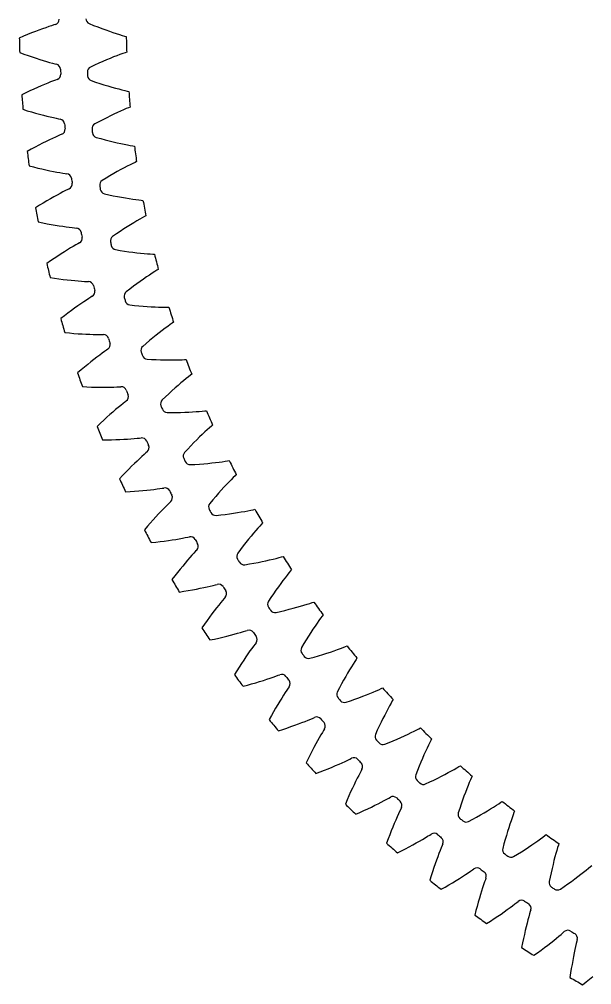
# Model space of a CAD drawing. Header units: millimetres. Extents: x -94 to 94, y -94 to 94.
# Drawn here: x -93.7 to -45.6, y -81.5 to -0.2 of the extents above; entities that cross this region are included whole.
import ezdxf

# ---------------------------------------------------------------- set-up
doc = ezdxf.new("R2010")
doc.units = ezdxf.units.MM

msp = doc.modelspace()

# ---------------------------------------------------------------- linework, layer by layer
at = {"layer": 'thin_ring_external'}
for p, q in [((-91.026947, -0.74732), (-91.257286, -0.824342)), ((-90.829783, -0.683161), (-91.026947, -0.74732)), ((-90.694935, -0.637955), (-90.829783, -0.683161)), ((-93.037065, -1.490883), (-93.379959, -1.633198)), ((-92.705181, -1.357313), (-93.037065, -1.490883)), ((-92.385319, -1.232525), (-92.705181, -1.357313)), ((-92.078722, -1.116605), (-92.385319, -1.232525)), ((-91.786973, -1.00971), (-92.078722, -1.116605)), ((-91.512171, -0.912122), (-91.786973, -1.00971)), ((-91.257286, -0.824342), (-91.512171, -0.912122)), ((-93.379959, -1.633198), (-93.73302, -1.784249)), ((-93.701855, -3.004142), (-93.341543, -3.136969)), ((-93.341543, -3.136969), (-92.991829, -3.261589)), ((-92.991829, -3.261589), (-92.653558, -3.378039)), ((-92.653558, -3.378039), (-92.327741, -3.486332)), ((-92.327741, -3.486332), (-92.015625, -3.586446)), ((-92.015625, -3.586446), (-91.718798, -3.678304)), ((-91.718798, -3.678304), (-91.439372, -3.761733)), ((-91.439372, -3.761733), (-91.180338, -3.836384)), ((-91.180338, -3.836384), (-90.946366, -3.901544)), ((-90.946366, -3.901544), (-90.746183, -3.955553)), ((-90.746183, -3.955553), (-90.609203, -3.993814)), ((-91.346225, -5.583598), (-91.615685, -5.695091)), ((-91.096155, -5.482918), (-91.346225, -5.583598)), ((-90.870049, -5.394235), (-91.096155, -5.482918)), ((-90.676418, -5.320093), (-90.870049, -5.394235)), ((-90.544054, -5.26806), (-90.676418, -5.320093)), ((-93.174759, -6.399104), (-93.519645, -6.567985)), ((-92.839578, -6.239466), (-93.174759, -6.399104)), ((-92.514947, -6.089124), (-92.839578, -6.239466)), ((-92.201874, -5.948166), (-92.514947, -6.089124)), ((-91.901596, -5.816742), (-92.201874, -5.948166)), ((-91.615685, -5.695091), (-91.901596, -5.816742)), ((-93.426233, -7.784696), (-93.059608, -7.898951)), ((-93.059608, -7.898951), (-92.703988, -8.005553)), ((-92.703988, -8.005553), (-92.360212, -8.104578)), ((-92.360212, -8.104578), (-92.02929, -8.196094)), ((-92.02929, -8.196094), (-91.71247, -8.28014)), ((-91.71247, -8.28014), (-91.41134, -8.356722)), ((-91.41134, -8.356722), (-91.128018, -8.425775)), ((-91.128018, -8.425775), (-90.86551, -8.487102)), ((-90.86551, -8.487102), (-90.628516, -8.540231)), ((-90.628516, -8.540231), (-90.425837, -8.583947)), ((-90.425837, -8.583947), (-90.287082, -8.615164)), ((-91.484709, -10.501705), (-91.777885, -10.64829)), ((-91.205383, -10.365613), (-91.484709, -10.501705)), ((-90.941967, -10.240507), (-91.205383, -10.365613)), ((-90.697364, -10.12719), (-90.941967, -10.240507)), ((-90.476081, -10.027078), (-90.697364, -10.12719)), ((-90.286489, -9.943145), (-90.476081, -10.027078)), ((-90.156955, -9.884422), (-90.286489, -9.943145)), ((-92.726475, -11.148315), (-93.062289, -11.334586)), ((-92.399884, -10.971771), (-92.726475, -11.148315)), ((-92.083353, -10.805049), (-92.399884, -10.971771)), ((-91.777885, -10.64829), (-92.083353, -10.805049)), ((-92.906873, -12.54494), (-92.534892, -12.640326)), ((-92.534892, -12.640326), (-92.174293, -12.728631)), ((-92.174293, -12.728631), (-91.825909, -12.809974)), ((-91.825909, -12.809974), (-91.490746, -12.884472)), ((-91.490746, -12.884472), (-91.170047, -12.952232)), ((-91.170047, -12.952232), (-90.8654, -13.013339)), ((-90.8654, -13.013339), (-90.578922, -13.067835)), ((-90.578922, -13.067835), (-90.313625, -13.115678)), ((-90.313625, -13.115678), (-90.074227, -13.156636)), ((-90.074227, -13.156636), (-89.86958, -13.189947)), ((-89.86958, -13.189947), (-89.729412, -13.214038)), ((-89.661012, -14.540256), (-89.846072, -14.63376)), ((-89.534645, -14.474996), (-89.661012, -14.540256)), ((-91.114458, -15.320633), (-91.411523, -15.492785)), ((-90.82915, -15.15927), (-91.114458, -15.320633)), ((-90.557137, -15.009093), (-90.82915, -15.15927)), ((-90.300452, -14.8707), (-90.557137, -15.009093)), ((-90.061954, -14.745041), (-90.300452, -14.8707)), ((-89.846072, -14.63376), (-90.061954, -14.745041)), ((-92.036279, -15.868441), (-92.362144, -16.071616)), ((-91.719128, -15.675452), (-92.036279, -15.868441)), ((-91.411523, -15.492785), (-91.719128, -15.675452)), ((-92.145129, -17.272456), (-91.768763, -17.348724)), ((-91.768763, -17.348724), (-91.404125, -17.418501)), ((-91.404125, -17.418501), (-91.052042, -17.481949)), ((-91.052042, -17.481949), (-90.713513, -17.539237)), ((-90.713513, -17.539237), (-90.389773, -17.590534)), ((-90.389773, -17.590534), (-90.082402, -17.636005)), ((-90.082402, -17.636005), (-89.793515, -17.675802)), ((-89.793515, -17.675802), (-89.526121, -17.710037)), ((-89.526121, -17.710037), (-89.284945, -17.738718)), ((-89.284945, -17.738718), (-89.078864, -17.761535)), ((-89.078864, -17.761535), (-88.937649, -17.778438)), ((-89.423354, -19.462097), (-89.672637, -19.613415)), ((-89.191583, -19.324423), (-89.423354, -19.462097)), ((-88.981664, -19.202265), (-89.191583, -19.324423)), ((-88.801621, -19.099434), (-88.981664, -19.202265)), ((-88.678751, -19.027806), (-88.801621, -19.099434)), ((-90.501211, -20.140103), (-90.799088, -20.338238)), ((-90.213324, -19.953007), (-90.501211, -20.140103)), ((-89.936627, -19.777285), (-90.213324, -19.953007)), ((-89.672637, -19.613415), (-89.936627, -19.777285)), ((-91.105971, -20.547169), (-91.421037, -20.766718)), ((-90.799088, -20.338238), (-91.105971, -20.547169)), ((-91.142989, -21.95491), (-90.76322, -22.011862)), ((-90.76322, -22.011862), (-90.395495, -22.062928)), ((-90.395495, -22.062928), (-90.040631, -22.108316)), ((-90.040631, -22.108316), (-89.699618, -22.148244)), ((-89.699618, -22.148244), (-89.373681, -22.182943)), ((-89.373681, -22.182943), (-89.06439, -22.212661)), ((-89.06439, -22.212661), (-88.773848, -22.237655)), ((-88.773848, -22.237655), (-88.505055, -22.258192)), ((-88.505055, -22.258192), (-88.262729, -22.274521)), ((-88.262729, -22.274521), (-88.055751, -22.286786)), ((-88.055751, -22.286786), (-87.913857, -22.296457)), ((-87.591503, -23.530975), (-87.710556, -23.608783)), ((-88.80947, -24.343705), (-89.076833, -24.533325)), ((-88.554191, -24.166569), (-88.80947, -24.343705)), ((-88.31296, -24.002719), (-88.554191, -24.166569)), ((-88.088521, -23.853391), (-88.31296, -24.002719)), ((-87.885114, -23.720674), (-88.088521, -23.853391)), ((-87.710556, -23.608783), (-87.885114, -23.720674)), ((-89.937978, -25.172291), (-90.241422, -25.407641)), ((-89.642163, -24.947963), (-89.937978, -25.172291)), ((-89.354792, -24.734877), (-89.642163, -24.947963)), ((-89.076833, -24.533325), (-89.354792, -24.734877)), ((-89.903067, -26.580086), (-89.520886, -26.617572)), ((-89.520886, -26.617572), (-89.151033, -26.649796)), ((-89.151033, -26.649796), (-88.794315, -26.677006)), ((-88.794315, -26.677006), (-88.451708, -26.699469)), ((-88.451708, -26.699469), (-88.124424, -26.71748)), ((-88.124424, -26.71748), (-87.814019, -26.731366)), ((-87.814019, -26.731366), (-87.52258, -26.741493)), ((-87.52258, -26.741493), (-87.253088, -26.748278)), ((-87.253088, -26.748278), (-87.010245, -26.752212)), ((-87.010245, -26.752212), (-86.802911, -26.753893)), ((-86.802911, -26.753893), (-86.660708, -26.756306)), ((-86.755646, -28.320128), (-86.972167, -28.480721)), ((-86.559281, -28.177197), (-86.755646, -28.320128)), ((-86.390664, -28.05654), (-86.559281, -28.177197)), ((-86.27574, -27.972754), (-86.390664, -28.05654)), ((-87.707951, -29.049639), (-87.975256, -29.26512)), ((-87.450619, -28.846614), (-87.707951, -29.049639)), ((-87.204718, -28.656674), (-87.450619, -28.846614)), ((-86.972167, -28.480721), (-87.204718, -28.656674)), ((-88.535347, -29.731742), (-88.826378, -29.982279)), ((-88.251372, -29.492602), (-88.535347, -29.731742)), ((-87.975256, -29.26512), (-88.251372, -29.492602)), ((-88.428599, -31.135918), (-88.045002, -31.153841)), ((-88.045002, -31.153841), (-87.673986, -31.167138)), ((-87.673986, -31.167138), (-87.316344, -31.176097)), ((-87.316344, -31.176097), (-86.973037, -31.181038)), ((-86.973037, -31.181038), (-86.64526, -31.182314)), ((-86.64526, -31.182314), (-86.334551, -31.180333)), ((-86.334551, -31.180333), (-86.042975, -31.175565)), ((-86.042975, -31.175565), (-85.773489, -31.168581)), ((-85.773489, -31.168581), (-85.530761, -31.16011)), ((-85.530761, -31.16011), (-85.323612, -31.151202)), ((-85.323612, -31.151202), (-85.181471, -31.146351)), ((-84.845388, -32.4311), (-85.007625, -32.56021)), ((-84.734892, -32.341556), (-84.845388, -32.4311)), ((-85.863619, -33.274266), (-86.11025, -33.490165)), ((-85.627738, -33.072018), (-85.863619, -33.274266)), ((-85.404475, -32.88442), (-85.627738, -33.072018)), ((-85.196436, -32.712981), (-85.404475, -32.88442)), ((-85.007625, -32.56021), (-85.196436, -32.712981)), ((-86.630344, -33.960298), (-86.901737, -34.213626)), ((-86.366203, -33.719014), (-86.630344, -33.960298)), ((-86.11025, -33.490165), (-86.366203, -33.719014)), ((-86.901737, -34.213626), (-87.179596, -34.478697)), ((-86.72343, -35.61052), (-86.339419, -35.608832)), ((-86.339419, -35.608832), (-85.968207, -35.603168)), ((-85.968207, -35.603168), (-85.610574, -35.593854)), ((-85.610574, -35.593854), (-85.267463, -35.581259)), ((-85.267463, -35.581259), (-84.940049, -35.565797)), ((-84.940049, -35.565797), (-84.629846, -35.547953)), ((-84.629846, -35.547953), (-84.338894, -35.528303)), ((-84.338894, -35.528303), (-84.070116, -35.507569)), ((-84.070116, -35.507569), (-83.828137, -35.486715)), ((-83.828137, -35.486715), (-83.621713, -35.467242)), ((-83.621713, -35.467242), (-83.480006, -35.455139)), ((-83.613971, -37.202328), (-83.827364, -37.401081)), ((-83.414958, -37.020489), (-83.613971, -37.202328)), ((-83.234193, -36.858277), (-83.414958, -37.020489)), ((-83.078761, -36.721052), (-83.234193, -36.858277)), ((-82.972982, -36.625982), (-83.078761, -36.721052)), ((-84.53183, -38.084939), (-84.783306, -38.339395)), ((-84.287896, -37.84332), (-84.53183, -38.084939)), ((-84.052611, -37.615109), (-84.287896, -37.84332)), ((-83.827364, -37.401081), (-84.052611, -37.615109)), ((-85.041411, -38.606251), (-85.305373, -38.885163)), ((-84.783306, -38.339395), (-85.041411, -38.606251)), ((-83.013239, -39.856493), (-82.704352, -39.822833)), ((-82.704352, -39.822833), (-82.414782, -39.788353)), ((-82.414782, -39.788353), (-82.147414, -39.753921)), ((-82.147414, -39.753921), (-81.906815, -39.720739)), ((-81.906815, -39.720739), (-81.701655, -39.690751)), ((-81.701655, -39.690751), (-81.56075, -39.671428)), ((-84.79201, -39.992218), (-84.408586, -39.970925)), ((-84.408586, -39.970925), (-84.038148, -39.946313)), ((-84.038148, -39.946313), (-83.681457, -39.918751)), ((-83.681457, -39.918751), (-83.339436, -39.888652)), ((-83.339436, -39.888652), (-83.013239, -39.856493)), ((-81.605329, -41.423178), (-81.808295, -41.632568)), ((-81.41586, -41.231415), (-81.605329, -41.423178)), ((-81.243614, -41.060185), (-81.41586, -41.231415)), ((-81.095391, -40.915202), (-81.243614, -41.060185)), ((-80.994604, -40.814855), (-81.095391, -40.915202)), ((-82.245645, -42.097745), (-82.476924, -42.351505)), ((-82.02232, -41.857818), (-82.245645, -42.097745)), ((-81.808295, -41.632568), (-82.02232, -41.857818)), ((-82.959221, -42.898156), (-83.208597, -43.190183)), ((-82.715079, -42.61847), (-82.959221, -42.898156)), ((-82.476924, -42.351505), (-82.715079, -42.61847)), ((-80.010398, -43.89656), (-79.771808, -43.851137)), ((-79.771808, -43.851137), (-79.568447, -43.810712)), ((-79.568447, -43.810712), (-79.428712, -43.78422)), ((-82.639378, -44.269581), (-82.25754, -44.228737)), ((-82.25754, -44.228737), (-81.888843, -44.185243)), ((-81.888843, -44.185243), (-81.534024, -44.139504)), ((-81.534024, -44.139504), (-81.193987, -44.091981)), ((-81.193987, -44.091981), (-80.869857, -44.043208)), ((-80.869857, -44.043208), (-80.563091, -43.99382)), ((-80.563091, -43.99382), (-80.27566, -43.944599)), ((-80.27566, -43.944599), (-80.010398, -43.89656)), ((-79.204357, -45.334773), (-79.383787, -45.535961)), ((-79.041079, -45.154971), (-79.204357, -45.334773)), ((-78.900452, -45.002609), (-79.041079, -45.154971)), ((-78.80492, -44.897247), (-78.900452, -45.002609)), ((-79.988824, -46.242342), (-80.206844, -46.507581)), ((-79.778041, -45.991325), (-79.988824, -46.242342)), ((-79.575797, -45.755441), (-79.778041, -45.991325)), ((-79.383787, -45.535961), (-79.575797, -45.755441)), ((-80.6606, -47.078145), (-80.89474, -47.382524)), ((-80.431057, -46.786358), (-80.6606, -47.078145)), ((-80.206844, -46.507581), (-80.431057, -46.786358)), ((-77.927108, -47.986199), (-77.664645, -47.924678)), ((-77.664645, -47.924678), (-77.428685, -47.867131)), ((-77.428685, -47.867131), (-77.227653, -47.816375)), ((-77.227653, -47.816375), (-77.089454, -47.782783)), ((-80.271148, -48.431449), (-79.891894, -48.371162)), ((-79.891894, -48.371162), (-79.525898, -48.308899)), ((-79.525898, -48.308899), (-79.173878, -48.245102)), ((-79.173878, -48.245102), (-78.836711, -48.180279)), ((-78.836711, -48.180279), (-78.515494, -48.115019)), ((-78.515494, -48.115019), (-78.211651, -48.050032)), ((-78.211651, -48.050032), (-77.927108, -47.986199)), ((-76.955142, -49.529945), (-77.135695, -49.758943)), ((-76.786219, -49.319858), (-76.955142, -49.529945)), ((-76.632334, -49.131954), (-76.786219, -49.319858)), ((-76.499671, -48.97261), (-76.632334, -49.131954)), ((-76.409643, -48.862507), (-76.499671, -48.97261)), ((-77.523322, -50.266299), (-77.727514, -50.542323)), ((-77.325631, -50.004847), (-77.523322, -50.266299)), ((-77.135695, -49.758943), (-77.325631, -50.004847)), ((-78.151545, -51.135312), (-78.369837, -51.451249)), ((-77.9372, -50.832185), (-78.151545, -51.135312)), ((-77.727514, -50.542323), (-77.9372, -50.832185)), ((-75.956294, -52.061303), (-75.656165, -51.980886)), ((-75.656165, -51.980886), (-75.375252, -51.902608)), ((-75.375252, -51.902608), (-75.116273, -51.827766)), ((-75.116273, -51.827766), (-74.88356, -51.758246)), ((-74.88356, -51.758246), (-74.685382, -51.697292)), ((-74.685382, -51.697292), (-74.549078, -51.656686)), ((-77.6935, -52.466966), (-77.31782, -52.387393)), ((-77.31782, -52.387393), (-76.95548, -52.306522)), ((-76.95548, -52.306522), (-76.607177, -52.224835)), ((-76.607177, -52.224835), (-76.273759, -52.142879)), ((-76.273759, -52.142879), (-75.956294, -52.061303)), ((-73.899311, -52.814847), (-74.023665, -52.980756)), ((-73.815023, -52.700291), (-73.899311, -52.814847)), ((-74.494355, -53.63263), (-74.671487, -53.887911)), ((-74.32573, -53.394711), (-74.494355, -53.63263)), ((-74.167754, -53.176273), (-74.32573, -53.394711)), ((-74.023665, -52.980756), (-74.167754, -53.176273)), ((-75.045402, -54.445207), (-75.240014, -54.745397)), ((-74.85557, -54.159116), (-75.045402, -54.445207)), ((-74.671487, -53.887911), (-74.85557, -54.159116)), ((-75.438601, -55.059074), (-75.640477, -55.385745)), ((-75.240014, -54.745397), (-75.438601, -55.059074)), ((-74.184294, -56.167684), (-73.840616, -56.068318)), ((-73.840616, -56.068318), (-73.511818, -55.969445)), ((-73.511818, -55.969445), (-73.198932, -55.871766)), ((-73.198932, -55.871766), (-72.903301, -55.776129)), ((-72.903301, -55.776129), (-72.626752, -55.683609)), ((-72.626752, -55.683609), (-72.371932, -55.595641)), ((-72.371932, -55.595641), (-72.143072, -55.514329)), ((-72.143072, -55.514329), (-71.948264, -55.443335)), ((-71.948264, -55.443335), (-71.814212, -55.395823)), ((-74.913159, -56.365602), (-74.542032, -56.26695)), ((-74.542032, -56.26695), (-74.184294, -56.167684)), ((-71.355795, -56.893957), (-71.502411, -57.120177)), ((-71.221877, -56.691338), (-71.355795, -56.893957)), ((-71.106156, -56.519295), (-71.221877, -56.691338)), ((-71.027827, -56.400585), (-71.106156, -56.519295)), ((-71.822533, -57.630388), (-71.992529, -57.910639)), ((-71.658667, -57.366395), (-71.822533, -57.630388)), ((-71.502411, -57.120177), (-71.658667, -57.366395)), ((-72.346536, -58.515785), (-72.528847, -58.839192)), ((-72.167505, -58.206049), (-72.346536, -58.515785)), ((-71.992529, -57.910639), (-72.167505, -58.206049)), ((-72.528847, -58.839192), (-72.713779, -59.175745)), ((-69.96024, -59.425858), (-69.688776, -59.319338)), ((-69.688776, -59.319338), (-69.43878, -59.218474)), ((-69.43878, -59.218474), (-69.214371, -59.125582)), ((-69.214371, -59.125582), (-69.023442, -59.044734)), ((-69.023442, -59.044734), (-68.891991, -58.990439)), ((-71.937378, -60.117187), (-71.571772, -59.999713)), ((-71.571772, -59.999713), (-71.21957, -59.882311)), ((-71.21957, -59.882311), (-70.881414, -59.765526)), ((-70.881414, -59.765526), (-70.558093, -59.649994)), ((-70.558093, -59.649994), (-70.250603, -59.536465)), ((-70.250603, -59.536465), (-69.96024, -59.425858)), ((-68.127493, -60.076292), (-68.234278, -60.254019)), ((-68.055328, -59.953737), (-68.127493, -60.076292)), ((-68.63603, -60.950498), (-68.786203, -61.222513)), ((-68.49255, -60.696622), (-68.63603, -60.950498)), ((-68.357676, -60.463212), (-68.49255, -60.696622)), ((-68.234278, -60.254019), (-68.357676, -60.463212)), ((-68.941667, -61.511079), (-69.101331, -61.815038)), ((-68.786203, -61.222513), (-68.941667, -61.511079)), ((-69.429873, -62.465806), (-69.59738, -62.811362)), ((-69.264313, -62.133511), (-69.429873, -62.465806)), ((-69.101331, -61.815038), (-69.264313, -62.133511)), ((-66.324471, -62.686812), (-66.105097, -62.582583)), ((-66.105097, -62.582583), (-65.918546, -62.492091)), ((-65.918546, -62.492091), (-65.790038, -62.431155)), ((-68.069042, -63.440711), (-67.73729, -63.306812)), ((-67.73729, -63.306812), (-67.42029, -63.174922)), ((-67.42029, -63.174922), (-67.118998, -63.045841)), ((-67.118998, -63.045841), (-66.834662, -62.920552)), ((-66.834662, -62.920552), (-66.568991, -62.800309)), ((-66.568991, -62.800309), (-66.324471, -62.686812)), ((-64.90528, -63.350476), (-64.971094, -63.476556)), ((-68.773921, -63.711932), (-68.41479, -63.575944)), ((-68.41479, -63.575944), (-68.069042, -63.440711)), ((-65.304, -64.114717), (-65.43433, -64.375588)), ((-65.18122, -63.874724), (-65.304, -64.114717)), ((-65.068665, -63.659504), (-65.18122, -63.874724)), ((-64.971094, -63.476556), (-65.068665, -63.659504)), ((-65.710944, -64.951043), (-65.85488, -65.262759)), ((-65.570418, -64.654916), (-65.710944, -64.951043)), ((-65.43433, -64.375588), (-65.570418, -64.654916)), ((-66.001388, -65.589139), (-66.149765, -65.929453)), ((-65.85488, -65.262759), (-66.001388, -65.589139)), ((-62.823363, -65.876313), (-62.641676, -65.776414)), ((-62.641676, -65.776414), (-62.516447, -65.708996)), ((-66.149765, -65.929453), (-66.299409, -66.283112)), ((-64.416447, -66.682938), (-64.106595, -66.535034)), ((-64.106595, -66.535034), (-63.812287, -66.390737)), ((-63.812287, -66.390737), (-63.534719, -66.251093)), ((-63.534719, -66.251093), (-63.275534, -66.117442)), ((-63.275534, -66.117442), (-63.037129, -65.991607)), ((-63.037129, -65.991607), (-62.823363, -65.876313)), ((-61.585902, -66.581941), (-61.645192, -66.711217)), ((-65.43104, -67.140461), (-65.079321, -66.986313)), ((-65.079321, -66.986313), (-64.740929, -66.833602)), ((-64.740929, -66.833602), (-64.416447, -66.682938)), ((-61.945079, -67.365544), (-62.061919, -67.63273)), ((-61.834713, -67.119595), (-61.945079, -67.365544)), ((-61.733294, -66.898908), (-61.834713, -67.119595)), ((-61.645192, -66.711217), (-61.733294, -66.898908)), ((-62.308789, -68.221558), (-62.436621, -68.540217)), ((-62.183566, -67.918642), (-62.308789, -68.221558)), ((-62.061919, -67.63273), (-62.183566, -67.918642)), ((-62.566272, -68.873651), (-62.697079, -69.221098)), ((-62.436621, -68.540217), (-62.566272, -68.873651)), ((-59.58533, -69.124238), (-59.37773, -68.998179)), ((-59.37773, -68.998179), (-59.201381, -68.889134)), ((-59.201381, -68.889134), (-59.079757, -68.815409)), ((-62.697079, -69.221098), (-62.82847, -69.581937)), ((-61.243915, -70.052132), (-60.927549, -69.885096)), ((-60.927549, -69.885096), (-60.625653, -69.721563)), ((-60.625653, -69.721563), (-60.339097, -69.562427)), ((-60.339097, -69.562427), (-60.069021, -69.408793)), ((-60.069021, -69.408793), (-59.816999, -69.262082)), ((-59.816999, -69.262082), (-59.58533, -69.124238)), ((-58.158465, -69.771836), (-58.236869, -69.963781)), ((-58.105853, -69.639702), (-58.158465, -69.771836)), ((-61.917457, -70.393828), (-61.574068, -70.221922)), ((-61.574068, -70.221922), (-61.243915, -70.052132)), ((-58.527595, -70.713425), (-58.634485, -71.005176)), ((-58.42455, -70.440622), (-58.527595, -70.713425)), ((-58.326887, -70.189359), (-58.42455, -70.440622)), ((-58.236869, -69.963781), (-58.326887, -70.189359)), ((-58.744078, -71.314091), (-58.855472, -71.638861)), ((-58.634485, -71.005176), (-58.744078, -71.314091)), ((-59.080824, -72.332153), (-59.193619, -72.69923)), ((-58.967928, -71.978481), (-59.080824, -72.332153)), ((-58.855472, -71.638861), (-58.967928, -71.978481)), ((-56.446611, -72.385413), (-56.202408, -72.226025)), ((-56.202408, -72.226025), (-55.978079, -72.076532)), ((-55.978079, -72.076532), (-55.777187, -71.940037)), ((-55.777187, -71.940037), (-55.606636, -71.822129)), ((-55.606636, -71.822129), (-55.488936, -71.742291)), ((-57.908175, -73.27433), (-57.587122, -73.087903)), ((-57.587122, -73.087903), (-57.279698, -72.904932)), ((-57.279698, -72.904932), (-56.986546, -72.726197)), ((-56.986546, -72.726197), (-56.708489, -72.552637)), ((-56.708489, -72.552637), (-56.446611, -72.385413)), ((-54.666892, -73.076006), (-54.751599, -73.331929)), ((-54.58851, -72.846126), (-54.666892, -73.076006)), ((-54.520009, -72.650429), (-54.58851, -72.846126)), ((-54.474213, -72.51578), (-54.520009, -72.650429)), ((-58.242339, -73.463545), (-57.908175, -73.27433)), ((-54.932433, -73.906465), (-55.026109, -74.220573)), ((-54.84058, -73.609637), (-54.932433, -73.906465)), ((-54.751599, -73.331929), (-54.84058, -73.609637)), ((-55.120775, -74.550607), (-55.215744, -74.895526)), ((-55.026109, -74.220573), (-55.120775, -74.550607)), ((-52.224789, -74.840786), (-52.031128, -74.694212)), ((-52.031128, -74.694212), (-51.866819, -74.567749)), ((-51.866819, -74.567749), (-51.753349, -74.482005)), ((-55.310434, -75.254502), (-55.404338, -75.626859)), ((-55.215744, -74.895526), (-55.310434, -75.254502)), ((-53.482411, -75.734567), (-53.198768, -75.541097)), ((-53.198768, -75.541097), (-52.929935, -75.353565)), ((-52.929935, -75.353565), (-52.676937, -75.173188)), ((-52.676937, -75.173188), (-52.441191, -75.001539)), ((-52.441191, -75.001539), (-52.224789, -74.840786)), ((-50.797736, -75.538425), (-50.864278, -75.772007)), ((-50.739317, -75.339484), (-50.797736, -75.538425)), ((-50.700456, -75.202673), (-50.739317, -75.339484)), ((-54.415273, -76.341605), (-54.091206, -76.135574)), ((-54.091206, -76.135574), (-53.780091, -75.932997)), ((-53.780091, -75.932997), (-53.482411, -75.734567)), ((-51.010492, -76.31381), (-51.087069, -76.614941)), ((-50.935807, -76.031921), (-51.010492, -76.31381)), ((-50.864278, -75.772007), (-50.935807, -76.031921)), ((-51.164584, -76.933423), (-51.242275, -77.26786)), ((-51.087069, -76.614941), (-51.164584, -76.933423)), ((-48.149325, -77.253518), (-47.991689, -77.11883)), ((-47.991689, -77.11883), (-47.882745, -77.027404)), ((-51.395745, -77.98052), (-51.470514, -78.357187)), ((-51.319508, -77.617178), (-51.395745, -77.98052)), ((-51.242275, -77.26786), (-51.319508, -77.617178)), ((-49.2722, -78.158919), (-49.013293, -77.957905)), ((-49.013293, -77.957905), (-48.769835, -77.764844)), ((-48.769835, -77.764844), (-48.543162, -77.581382)), ((-48.543162, -77.581382), (-48.335249, -77.409789)), ((-48.335249, -77.409789), (-48.149325, -77.253518)), ((-46.874436, -78.033652), (-46.928965, -78.270327)), ((-46.826252, -77.831988), (-46.874436, -78.033652)), ((-46.794427, -77.693371), (-46.826252, -77.831988)), ((-50.446243, -79.020498), (-50.13312, -78.798188)), ((-50.13312, -78.798188), (-49.832754, -78.57999)), ((-49.832754, -78.57999), (-49.545594, -78.366619)), ((-49.545594, -78.366619), (-49.2722, -78.158919)), ((-47.047323, -78.818889), (-47.108425, -79.123538)), ((-46.987129, -78.533554), (-47.047323, -78.818889)), ((-46.928965, -78.270327), (-46.987129, -78.533554)), ((-47.169577, -79.445562), (-47.23009, -79.783529)), ((-47.108425, -79.123538), (-47.169577, -79.445562)), ((-47.289386, -80.136335), (-47.34697, -80.503097)), ((-47.23009, -79.783529), (-47.289386, -80.136335)), ((-47.34697, -80.503097), (-47.402409, -80.883089)), ((-46.345606, -81.493235), (-46.044242, -81.255227)), ((-46.044242, -81.255227), (-45.755409, -81.021977)), ((-45.755409, -81.021977), (-45.479518, -80.794222))]:
    msp.add_line(p, q, dxfattribs=at)
for centre, radius, start, end in [((-90.824764, -0.20709), 0.45, 286.76868, 0.13064), ((0, 0), 93.75, 181.090518, 181.836311), ((-90.716862, -4.430746), 0.45, 2.796189, 76.158149), ((-90.695714, -4.844387), 0.45, 289.69551, 3.05747), ((0, 0), 90.375, 182.796189, 183.05747), ((0, 0), 93.75, 184.017348, 184.76314), ((-90.372291, -9.057023), 0.45, 5.723018, 79.084978), ((-90.330049, -9.469044), 0.45, 292.622339, 5.984299), ((0, 0), 90.375, 185.723018, 185.984299), ((0, 0), 93.75, 186.944177, 187.689969), ((-89.791948, -13.659672), 0.45, 8.649847, 82.011807), ((0, 0), 90.375, 188.649847, 188.911128), ((-89.728724, -14.068999), 0.45, 295.549168, 8.911128), ((0, 0), 93.75, 189.871006, 190.616799), ((-88.977349, -18.226684), 0.45, 11.576677, 84.938637), ((-88.893307, -18.632248), 0.45, 298.475997, 11.837958), ((0, 0), 90.375, 191.576677, 191.837958), ((0, 0), 93.75, 192.797835, 193.543628), ((-87.930618, -22.746144), 0.45, 14.503506, 87.865466), ((0, 0), 90.375, 194.503506, 194.764787), ((-87.825977, -23.146889), 0.45, 301.402827, 14.764787), ((0, 0), 93.75, 195.724665, 196.470457), ((-86.654486, -27.206263), 0.45, 17.430335, 90.792295), ((-86.529519, -27.601141), 0.45, 304.329656, 17.691616), ((0, 0), 90.375, 197.430335, 197.691616), ((0, 0), 93.75, 198.651494, 199.397286), ((-85.152282, -31.595403), 0.45, 20.357164, 93.719125), ((0, 0), 90.375, 200.357164, 200.618445), ((-85.007315, -31.983386), 0.45, 307.256485, 20.618445), ((0, 0), 93.75, 201.578323, 202.324116), ((-83.427926, -35.902115), 0.45, 23.283994, 96.645954), ((0, 0), 90.375, 203.283994, 203.545275), ((-83.263337, -36.282189), 0.45, 310.183314, 23.545275), ((0, 0), 93.75, 204.505153, 205.250945), ((-81.485915, -40.115162), 0.45, 26.210823, 99.572783), ((0, 0), 90.375, 206.210823, 206.472104), ((-81.302135, -40.486337), 0.45, 313.110144, 26.472104), ((0, 0), 93.75, 207.431982, 208.177774), ((-79.331318, -44.223554), 0.45, 29.137652, 102.499612), ((0, 0), 90.375, 209.137652, 209.398933), ((-79.128825, -44.58486), 0.45, 316.036973, 29.398933), ((0, 0), 93.75, 210.358811, 211.104604), ((-76.969753, -48.216571), 0.45, 32.064482, 105.426442), ((0, 0), 90.375, 212.064482, 212.325762), ((-76.749076, -48.567066), 0.45, 318.963802, 32.325762), ((0, 0), 93.75, 213.28564, 214.031433), ((-74.407384, -52.083796), 0.45, 34.991311, 108.353271), ((0, 0), 90.375, 214.991311, 215.252592), ((-74.169098, -52.422567), 0.45, 321.890632, 35.252592), ((0, 0), 93.75, 216.21247, 216.958262), ((-71.650894, -55.815141), 0.45, 37.91814, 111.2801), ((0, 0), 90.375, 217.91814, 218.179421), ((-71.395621, -56.141303), 0.45, 324.817461, 38.179421), ((0, 0), 93.75, 219.139299, 219.885091), ((-68.707476, -59.400871), 0.45, 40.844969, 114.206929), ((0, 0), 90.375, 220.844969, 221.10625), ((-68.435882, -59.713572), 0.45, 327.74429, 41.10625), ((-65.584807, -62.83163), 0.45, 43.771799, 117.133759), ((0, 0), 90.375, 223.771799, 224.033079), ((0, 0), 93.75, 222.066128, 222.811921), ((-65.2976, -63.130056), 0.45, 330.671119, 44.033079), ((-62.291035, -66.098469), 0.45, 46.698628, 120.060588), ((0, 0), 90.375, 226.698628, 226.959909), ((0, 0), 93.75, 224.992957, 225.73875), ((-61.988965, -66.381841), 0.45, 333.597949, 46.959909), ((-58.834753, -69.192865), 0.45, 49.625457, 122.987417), ((0, 0), 90.375, 229.625457, 229.886738), ((0, 0), 93.75, 227.919787, 228.665579), ((-58.518608, -69.460443), 0.45, 336.524778, 49.886738), ((-55.224977, -72.106744), 0.45, 52.552286, 125.914247), ((0, 0), 90.375, 232.552286, 232.813567), ((-54.895582, -72.357831), 0.45, 339.451607, 52.813567), ((0, 0), 93.75, 230.846616, 231.592408), ((-51.471126, -74.832505), 0.45, 55.479116, 128.841076), ((0, 0), 90.375, 235.479116, 235.740397), ((-51.12934, -75.066445), 0.45, 342.378436, 55.740397), ((0, 0), 93.75, 233.773445, 234.519238), ((-47.582993, -77.363036), 0.45, 58.405945, 131.767905), ((0, 0), 90.375, 238.405945, 238.667226), ((-47.229708, -77.57922), 0.45, 345.305266, 58.667226), ((0, 0), 93.75, 236.700274, 237.446067), ((0, 0), 93.75, 239.627104, 240.372896)]:
    msp.add_arc(centre, radius, start, end, dxfattribs=at)
at = {"layer": 'thin_ring_internal'}
for p, q in [((-87.849415, -0.568591), (-87.486941, -0.713592)), ((-87.486941, -0.713592), (-87.134988, -0.850984)), ((-87.134988, -0.850984), (-86.794427, -0.979402)), ((-86.794427, -0.979402), (-86.466292, -1.098853)), ((-86.466292, -1.098853), (-86.151852, -1.209304)), ((-86.151852, -1.209304), (-85.852721, -1.310663)), ((-85.852721, -1.310663), (-85.571043, -1.402731)), ((-85.571043, -1.402731), (-85.30985, -1.485117)), ((-85.30985, -1.485117), (-85.073869, -1.557027)), ((-85.073869, -1.557027), (-84.871923, -1.616626)), ((-84.871923, -1.616626), (-84.733813, -1.656336)), ((-85.263652, -3.175803), (-85.519956, -3.272329)), ((-85.03195, -3.091114), (-85.263652, -3.175803)), ((-84.83356, -3.020576), (-85.03195, -3.091114)), ((-84.697825, -2.973382), (-84.83356, -3.020576)), ((-87.051437, -3.908659), (-87.395362, -4.065066)), ((-86.718397, -3.761835), (-87.051437, -3.908659)), ((-86.397275, -3.624643), (-86.718397, -3.761835)), ((-86.089336, -3.497185), (-86.397275, -3.624643)), ((-85.796186, -3.379642), (-86.089336, -3.497185)), ((-85.519956, -3.272329), (-85.796186, -3.379642)), ((-87.395362, -4.065066), (-87.749376, -4.229645)), ((-87.687276, -5.36513), (-87.317424, -5.49012)), ((-87.317424, -5.49012), (-86.958494, -5.608088)), ((-86.958494, -5.608088), (-86.611429, -5.717716)), ((-86.611429, -5.717716), (-86.27726, -5.81907)), ((-86.27726, -5.81907), (-85.957257, -5.912185)), ((-85.957257, -5.912185), (-85.653038, -5.997057)), ((-85.653038, -5.997057), (-85.366752, -6.073606)), ((-85.366752, -6.073606), (-85.10145, -6.141605)), ((-85.10145, -6.141605), (-84.861894, -6.200521)), ((-84.861894, -6.200521), (-84.656994, -6.249003)), ((-84.656994, -6.249003), (-84.516922, -6.281112)), ((-85.483602, -8.059861), (-85.769895, -8.193238)), ((-85.213645, -7.937624), (-85.483602, -8.059861)), ((-84.962994, -7.827245), (-85.213645, -7.937624)), ((-84.736262, -7.730029), (-84.962994, -7.827245)), ((-84.54202, -7.648762), (-84.736262, -7.730029)), ((-84.409065, -7.594227), (-84.54202, -7.648762)), ((-87.042961, -8.831592), (-87.387459, -9.015258)), ((-86.70809, -8.656637), (-87.042961, -8.831592)), ((-86.383566, -8.491845), (-86.70809, -8.656637)), ((-86.070414, -8.337322), (-86.383566, -8.491845)), ((-85.769895, -8.193238), (-86.070414, -8.337322)), ((-87.263443, -10.145657), (-86.887318, -10.250264)), ((-86.887318, -10.250264), (-86.522481, -10.348454)), ((-86.522481, -10.348454), (-86.169947, -10.438967)), ((-86.169947, -10.438967), (-85.830742, -10.52192)), ((-85.830742, -10.52192), (-85.506133, -10.597421)), ((-85.506133, -10.597421), (-85.197732, -10.665554)), ((-85.197732, -10.665554), (-84.907694, -10.726354)), ((-84.907694, -10.726354), (-84.639073, -10.779764)), ((-84.639073, -10.779764), (-84.396658, -10.82551)), ((-84.396658, -10.82551), (-84.189416, -10.86273)), ((-84.189416, -10.86273), (-84.0478, -10.887142)), ((-83.868395, -12.192408), (-83.998174, -12.254122)), ((-85.194483, -12.864838), (-85.486686, -13.025119)), ((-84.915901, -12.716027), (-85.194483, -12.864838)), ((-84.653022, -12.57923), (-84.915901, -12.716027)), ((-84.408772, -12.455328), (-84.653022, -12.57923)), ((-84.187688, -12.345875), (-84.408772, -12.455328)), ((-83.998174, -12.254122), (-84.187688, -12.345875)), ((-86.430789, -13.571762), (-86.764744, -13.773966)), ((-86.105973, -13.378781), (-86.430789, -13.571762)), ((-85.790931, -13.196512), (-86.105973, -13.378781)), ((-85.486686, -13.025119), (-85.790931, -13.196512)), ((-86.579183, -14.895906), (-86.197907, -14.979817)), ((-86.197907, -14.979817), (-85.828252, -15.057937)), ((-85.828252, -15.057937), (-85.471301, -15.129063)), ((-85.471301, -15.129063), (-85.128072, -15.193369)), ((-85.128072, -15.193369), (-84.799824, -15.251031)), ((-84.799824, -15.251031), (-84.488163, -15.30222)), ((-84.488163, -15.30222), (-84.195237, -15.347091)), ((-84.195237, -15.347091), (-83.924101, -15.385752)), ((-83.924101, -15.385752), (-83.679549, -15.418191)), ((-83.679549, -15.418191), (-83.470584, -15.444039)), ((-83.470584, -15.444039), (-83.327846, -15.460681)), ((-83.602642, -17.046239), (-83.839761, -17.183294)), ((-83.387865, -16.924876), (-83.602642, -17.046239)), ((-83.203644, -16.822911), (-83.387865, -16.924876)), ((-83.077429, -16.754202), (-83.203644, -16.822911)), ((-84.942263, -17.861796), (-85.246881, -18.060996)), ((-84.647831, -17.674043), (-84.942263, -17.861796)), ((-84.364818, -17.498045), (-84.647831, -17.674043)), ((-84.094778, -17.334243), (-84.364818, -17.498045)), ((-83.839761, -17.183294), (-84.094778, -17.334243)), ((-85.560674, -18.271428), (-85.883088, -18.491567)), ((-85.246881, -18.060996), (-85.560674, -18.271428)), ((-85.636536, -19.6017), (-85.251246, -19.664664)), ((-85.251246, -19.664664), (-84.877877, -19.722481)), ((-84.877877, -19.722481), (-84.517575, -19.774008)), ((-84.517575, -19.774008), (-84.171347, -19.819474)), ((-84.171347, -19.819474), (-83.840439, -19.859125)), ((-83.840439, -19.859125), (-83.526448, -19.893218)), ((-83.526448, -19.893218), (-83.231508, -19.922026)), ((-83.231508, -19.922026), (-82.958666, -19.945822)), ((-82.958666, -19.945822), (-82.712707, -19.964859)), ((-82.712707, -19.964859), (-82.502643, -19.979256)), ((-82.502643, -19.979256), (-82.359208, -19.988078)), ((-83.022682, -21.900727), (-83.283374, -22.079031)), ((-82.776289, -21.736077), (-83.022682, -21.900727)), ((-82.547009, -21.586277), (-82.776289, -21.736077)), ((-82.33918, -21.453367), (-82.547009, -21.586277)), ((-82.160802, -21.341494), (-82.33918, -21.453367)), ((-82.038527, -21.265994), (-82.160802, -21.341494)), ((-84.133379, -22.689311), (-84.435212, -22.916564)), ((-83.840094, -22.473773), (-84.133379, -22.689311)), ((-83.556354, -22.270222), (-83.840094, -22.473773)), ((-83.283374, -22.079031), (-83.556354, -22.270222)), ((-84.435212, -22.916564), (-84.745124, -23.153982)), ((-84.438316, -24.248994), (-84.050163, -24.290824)), ((-84.050163, -24.290824), (-83.674193, -24.328166)), ((-83.674193, -24.328166), (-83.311615, -24.35994)), ((-83.311615, -24.35994), (-82.96342, -24.386431)), ((-82.96342, -24.386431), (-82.630841, -24.407952)), ((-82.630841, -24.407952), (-82.315457, -24.424847)), ((-82.315457, -24.424847), (-82.019384, -24.437506)), ((-82.019384, -24.437506), (-81.745649, -24.446367)), ((-81.745649, -24.446367), (-81.499018, -24.451943)), ((-81.499018, -24.451943), (-81.288481, -24.454848)), ((-81.288481, -24.454848), (-81.144779, -24.455824)), ((-81.044762, -25.917832), (-81.245023, -26.061894)), ((-80.87276, -25.796385), (-81.044762, -25.917832)), ((-80.754791, -25.714321), (-80.87276, -25.796385)), ((-82.215513, -26.799937), (-82.487713, -27.018679)), ((-81.95338, -26.594125), (-82.215513, -26.799937)), ((-81.702815, -26.40185), (-81.95338, -26.594125)), ((-81.465781, -26.223991), (-81.702815, -26.40185)), ((-81.245023, -26.061894), (-81.465781, -26.223991)), ((-83.057763, -27.493309), (-83.354247, -27.747297)), ((-82.76879, -27.249912), (-83.057763, -27.493309)), ((-82.487713, -27.018679), (-82.76879, -27.249912)), ((-82.988099, -28.82392), (-82.598241, -28.844491)), ((-82.598241, -28.844491), (-82.220793, -28.861245)), ((-82.220793, -28.861245), (-81.85702, -28.873172)), ((-81.85702, -28.873172), (-81.507899, -28.880609)), ((-81.507899, -28.880609), (-81.174641, -28.883936)), ((-81.174641, -28.883936), (-80.858804, -28.883583)), ((-80.858804, -28.883583), (-80.562482, -28.880054)), ((-80.562482, -28.880054), (-80.288672, -28.873954)), ((-80.288672, -28.873954), (-80.042104, -28.866054)), ((-80.042104, -28.866054), (-79.831723, -28.857456)), ((-79.831723, -28.857456), (-79.688182, -28.850584)), ((-80.139114, -30.82418), (-80.378806, -31.029851)), ((-79.912146, -30.633642), (-80.139114, -30.82418)), ((-79.70057, -30.459731), (-79.912146, -30.633642)), ((-79.508475, -30.304949), (-79.70057, -30.459731)), ((-79.343361, -30.17429), (-79.508475, -30.304949)), ((-79.23005, -30.085906), (-79.343361, -30.17429)), ((-80.889156, -31.482951), (-81.157186, -31.729188)), ((-80.629307, -31.249671), (-80.889156, -31.482951)), ((-80.378806, -31.029851), (-80.629307, -31.249671)), ((-81.432436, -31.988003), (-81.714608, -32.257802)), ((-81.157186, -31.729188), (-81.432436, -31.988003)), ((-81.290213, -33.312824), (-80.899813, -33.312074)), ((-80.899813, -33.312074), (-80.522013, -33.308192)), ((-80.522013, -33.308192), (-80.158132, -33.300235)), ((-80.158132, -33.300235), (-79.809126, -33.288596)), ((-79.809126, -33.288596), (-79.476183, -33.273719)), ((-79.476183, -33.273719), (-79.160837, -33.256119)), ((-79.160837, -33.256119), (-78.86515, -33.236413)), ((-78.86515, -33.236413), (-78.592082, -33.21537)), ((-78.592082, -33.21537), (-78.346313, -33.194016)), ((-78.346313, -33.194016), (-78.136715, -33.173943)), ((-78.136715, -33.173943), (-77.993764, -33.159242)), ((-78.120022, -34.95187), (-78.336246, -35.154518)), ((-77.918259, -34.766665), (-78.120022, -34.95187)), ((-77.734903, -34.601623), (-77.918259, -34.766665)), ((-77.577171, -34.462142), (-77.734903, -34.601623)), ((-77.468855, -34.367702), (-77.577171, -34.462142)), ((-78.802473, -35.606144), (-79.049195, -35.853266)), ((-78.564349, -35.372972), (-78.802473, -35.606144)), ((-78.336246, -35.154518), (-78.564349, -35.372972)), ((-79.564083, -36.387232), (-79.8311, -36.672038)), ((-79.303378, -36.113772), (-79.564083, -36.387232)), ((-79.049195, -35.853266), (-79.303378, -36.113772)), ((-76.416706, -37.422915), (-76.208517, -37.391426)), ((-76.208517, -37.391426), (-76.066581, -37.36894)), ((-79.349724, -37.70231), (-78.959948, -37.680241)), ((-78.959948, -37.680241), (-78.582925, -37.655733)), ((-78.582925, -37.655733), (-78.220021, -37.627917)), ((-78.220021, -37.627917), (-77.872171, -37.597236)), ((-77.872171, -37.597236), (-77.540537, -37.5642)), ((-77.540537, -37.5642), (-77.226623, -37.529406)), ((-77.226623, -37.529406), (-76.932453, -37.493582)), ((-76.932453, -37.493582), (-76.660941, -37.457658)), ((-76.660941, -37.457658), (-76.416706, -37.422915)), ((-75.903409, -38.969841), (-76.094758, -39.165788)), ((-75.72934, -38.795033), (-75.903409, -38.969841)), ((-75.57946, -38.647146), (-75.72934, -38.795033)), ((-75.476463, -38.546932), (-75.57946, -38.647146)), ((-76.515425, -39.610526), (-76.74046, -39.856354)), ((-76.299592, -39.379942), (-76.515425, -39.610526)), ((-76.094758, -39.165788), (-76.299592, -39.379942)), ((-77.212897, -40.390579), (-77.45828, -40.677867)), ((-76.973319, -40.11658), (-77.212897, -40.390579)), ((-76.74046, -39.856354), (-76.973319, -40.11658)), ((-77.45828, -40.677867), (-77.709345, -40.97683)), ((-77.172426, -41.979277), (-76.784436, -41.935956)), ((-76.784436, -41.935956), (-76.409313, -41.890895)), ((-76.409313, -41.890895), (-76.04847, -41.843303)), ((-76.04847, -41.843303), (-75.702815, -41.793672)), ((-75.702815, -41.793672), (-75.37348, -41.742574)), ((-75.37348, -41.742574), (-75.061934, -41.69069)), ((-75.061934, -41.69069), (-74.77016, -41.638855)), ((-74.77016, -41.638855), (-74.501015, -41.588157)), ((-74.501015, -41.588157), (-74.259041, -41.540129)), ((-74.259041, -41.540129), (-74.052882, -41.497318)), ((-74.052882, -41.497318), (-73.912387, -41.467115)), ((-73.662034, -43.056716), (-73.842397, -43.26282)), ((-73.497771, -42.872663), (-73.662034, -43.056716)), ((-73.35619, -42.716812), (-73.497771, -42.872663)), ((-73.25882, -42.611123), (-73.35619, -42.716812)), ((-74.238149, -43.729866), (-74.449424, -43.987616)), ((-74.035231, -43.48784), (-74.238149, -43.729866)), ((-73.842397, -43.26282), (-74.035231, -43.48784)), ((-74.891982, -44.546844), (-75.121311, -44.847104)), ((-74.667725, -44.260171), (-74.891982, -44.546844)), ((-74.449424, -43.987616), (-74.667725, -44.260171)), ((-75.121311, -44.847104), (-75.355675, -45.159331)), ((-71.879758, -45.533371), (-71.676245, -45.479365)), ((-71.676245, -45.479365), (-71.537608, -45.441535)), ((-74.764814, -46.130961), (-74.379769, -46.066517)), ((-74.379769, -46.066517), (-74.007667, -46.001039)), ((-74.007667, -46.001039), (-73.649961, -45.933812)), ((-73.649961, -45.933812), (-73.307531, -45.865379)), ((-73.307531, -45.865379), (-72.981479, -45.796373)), ((-72.981479, -45.796373), (-72.673231, -45.727552)), ((-72.673231, -45.727552), (-72.384723, -45.659862)), ((-72.384723, -45.659862), (-72.118748, -45.594541)), ((-72.118748, -45.594541), (-71.879758, -45.533371)), ((-71.200822, -47.015093), (-71.369661, -47.230738)), ((-71.046855, -46.822344), (-71.200822, -47.015093)), ((-70.913997, -46.658994), (-71.046855, -46.822344)), ((-70.822543, -46.548146), (-70.913997, -46.658994)), ((-71.739318, -47.7187), (-71.936202, -47.987603)), ((-71.549919, -47.465953), (-71.739318, -47.7187)), ((-71.369661, -47.230738), (-71.549919, -47.465953)), ((-72.34756, -48.570164), (-72.56015, -48.882499)), ((-72.139293, -48.271672), (-72.34756, -48.570164)), ((-71.936202, -47.987603), (-72.139293, -48.271672)), ((-72.56015, -48.882499), (-72.777114, -49.207058)), ((-70.067643, -49.627946), (-69.783262, -49.544601)), ((-69.783262, -49.544601), (-69.521251, -49.464854)), ((-69.521251, -49.464854), (-69.285958, -49.390723)), ((-69.285958, -49.390723), (-69.085697, -49.325685)), ((-69.085697, -49.325685), (-68.949333, -49.28034)), ((-72.134074, -50.144972), (-71.753123, -50.059597)), ((-71.753123, -50.059597), (-71.385152, -49.973897)), ((-71.385152, -49.973897), (-71.031652, -49.887236)), ((-71.031652, -49.887236), (-70.69347, -49.800205)), ((-70.69347, -49.800205), (-70.371672, -49.713497)), ((-70.371672, -49.713497), (-70.067643, -49.627946)), ((-68.174904, -50.34625), (-68.260168, -50.461928)), ((-68.683929, -51.057702), (-68.851074, -51.30241)), ((-68.527119, -50.833158), (-68.683929, -51.057702)), ((-68.383908, -50.632289), (-68.527119, -50.833158)), ((-68.260168, -50.461928), (-68.383908, -50.632289)), ((-69.208294, -51.844375), (-69.395568, -52.139111)), ((-69.026388, -51.565122), (-69.208294, -51.844375)), ((-68.851074, -51.30241), (-69.026388, -51.565122)), ((-69.782441, -52.772009), (-69.981357, -53.107933)), ((-69.587225, -52.448531), (-69.782441, -52.772009)), ((-69.395568, -52.139111), (-69.587225, -52.448531)), ((-68.201356, -53.691777), (-67.868431, -53.586409)), ((-67.868431, -53.586409), (-67.551849, -53.482256)), ((-67.551849, -53.482256), (-67.252945, -53.38023)), ((-67.252945, -53.38023), (-66.973539, -53.28148)), ((-66.973539, -53.28148), (-66.716274, -53.187543)), ((-66.716274, -53.187543), (-66.485381, -53.100675)), ((-66.485381, -53.100675), (-66.288971, -53.024797)), ((-66.288971, -53.024797), (-66.155287, -52.972073)), ((-69.288059, -54.009331), (-68.912338, -53.90328)), ((-68.912338, -53.90328), (-68.549596, -53.797613)), ((-68.549596, -53.797613), (-68.201356, -53.691777)), ((-65.516876, -54.291127), (-65.648905, -54.499517)), ((-65.402624, -54.114263), (-65.516876, -54.291127)), ((-65.323805, -53.994102), (-65.402624, -54.114263)), ((-66.107456, -55.257654), (-66.27384, -55.546424)), ((-65.94675, -54.985759), (-66.107456, -55.257654)), ((-65.793218, -54.732289), (-65.94675, -54.985759)), ((-65.648905, -54.499517), (-65.793218, -54.732289)), ((-66.444741, -55.850947), (-66.619214, -56.170371)), ((-66.27384, -55.546424), (-66.444741, -55.850947)), ((-66.796474, -56.504027), (-66.976749, -56.850312)), ((-66.619214, -56.170371), (-66.796474, -56.504027)), ((-64.237538, -56.973207), (-63.963942, -56.859346)), ((-63.963942, -56.859346), (-63.712191, -56.7515)), ((-63.712191, -56.7515), (-63.486385, -56.652152)), ((-63.486385, -56.652152), (-63.294412, -56.565662)), ((-63.294412, -56.565662), (-63.163807, -56.505717)), ((-66.23526, -57.712505), (-65.865892, -57.586095)), ((-65.865892, -57.586095), (-65.509461, -57.460776)), ((-65.509461, -57.460776), (-65.16752, -57.336081)), ((-65.16752, -57.336081), (-64.840846, -57.212689)), ((-64.840846, -57.212689), (-64.530424, -57.091404)), ((-64.530424, -57.091404), (-64.237538, -56.973207)), ((-62.349893, -57.6051), (-62.454316, -57.787939)), ((-62.277753, -57.480814), (-62.349893, -57.6051)), ((-62.845615, -58.50501), (-62.991234, -58.785275)), ((-62.706155, -58.243534), (-62.845615, -58.50501)), ((-62.574768, -58.003228), (-62.706155, -58.243534)), ((-62.454316, -57.787939), (-62.574768, -58.003228)), ((-63.1416, -59.0827), (-63.295616, -59.396102)), ((-62.991234, -58.785275), (-63.1416, -59.0827)), ((-63.61116, -60.067415), (-63.772256, -60.423028)), ((-63.452385, -59.724577), (-63.61116, -60.067415)), ((-63.295616, -59.396102), (-63.452385, -59.724577)), ((-60.763451, -60.267521), (-60.517965, -60.146089)), ((-60.517965, -60.146089), (-60.297922, -60.034558)), ((-60.297922, -60.034558), (-60.110958, -59.937713)), ((-60.110958, -59.937713), (-59.983821, -59.870725)), ((-62.622875, -61.09705), (-62.27382, -60.952453)), ((-62.27382, -60.952453), (-61.939199, -60.809271)), ((-61.939199, -60.809271), (-61.619751, -60.668224)), ((-61.619751, -60.668224), (-61.316415, -60.530168)), ((-61.316415, -60.530168), (-61.030421, -60.396153)), ((-61.030421, -60.396153), (-60.763451, -60.267521)), ((-59.111086, -60.92402), (-59.205368, -61.112289)), ((-59.045841, -60.79598), (-59.111086, -60.92402)), ((-62.984789, -61.243442), (-62.622875, -61.09705)), ((-59.431951, -61.580957), (-59.556925, -61.849659)), ((-59.313883, -61.333835), (-59.431951, -61.580957)), ((-59.205368, -61.112289), (-59.313883, -61.333835)), ((-59.820921, -62.44265), (-59.957592, -62.763995)), ((-59.687021, -62.137457), (-59.820921, -62.44265)), ((-59.556925, -61.849659), (-59.687021, -62.137457)), ((-60.09619, -63.100541), (-60.236005, -63.451538)), ((-59.957592, -62.763995), (-60.09619, -63.100541)), ((-57.381618, -63.495835), (-57.143129, -63.361178)), ((-57.143129, -63.361178), (-56.929505, -63.237797)), ((-56.929505, -63.237797), (-56.748109, -63.130886)), ((-56.748109, -63.130886), (-56.62482, -63.057055)), ((-60.236005, -63.451538), (-60.377441, -63.815418)), ((-58.85233, -64.262225), (-58.526027, -64.100983)), ((-58.526027, -64.100983), (-58.214758, -63.942701)), ((-58.214758, -63.942701), (-57.919414, -63.788286)), ((-57.919414, -63.788286), (-57.641165, -63.638854)), ((-57.641165, -63.638854), (-57.381618, -63.495835)), ((-55.695868, -64.06112), (-55.779728, -64.254256)), ((-55.637712, -63.929708), (-55.695868, -64.06112)), ((-59.546347, -64.591605), (-59.192968, -64.425667)), ((-59.192968, -64.425667), (-58.85233, -64.262225)), ((-56.090493, -65.009724), (-56.204678, -65.304197)), ((-55.980379, -64.734598), (-56.090493, -65.009724)), ((-55.875982, -64.481398), (-55.980379, -64.734598)), ((-55.779728, -64.254256), (-55.875982, -64.481398)), ((-56.321712, -65.616247), (-56.440631, -65.944576)), ((-56.204678, -65.304197), (-56.321712, -65.616247)), ((-56.681082, -66.646297), (-56.802436, -67.017358)), ((-56.560643, -66.288188), (-56.681082, -66.646297)), ((-56.440631, -65.944576), (-56.560643, -66.288188)), ((-54.079885, -66.691631), (-53.828536, -66.534651)), ((-53.828536, -66.534651), (-53.597756, -66.387172)), ((-53.597756, -66.387172), (-53.391189, -66.252309)), ((-53.391189, -66.252309), (-53.215902, -66.135653)), ((-53.215902, -66.135653), (-53.096828, -66.055199)), ((-55.586405, -67.562013), (-55.255201, -67.380212)), ((-55.255201, -67.380212), (-54.93819, -67.201392)), ((-54.93819, -67.201392), (-54.63603, -67.026349)), ((-54.63603, -67.026349), (-54.349559, -66.856036)), ((-54.349559, -66.856036), (-54.079885, -66.691631)), ((-52.271326, -67.436522), (-52.36174, -67.695046)), ((-52.187619, -67.204464), (-52.271326, -67.436522)), ((-52.114431, -67.007036), (-52.187619, -67.204464)), ((-52.063538, -66.872644), (-52.114431, -67.007036)), ((-55.930196, -67.747001), (-55.586405, -67.562013)), ((-52.554599, -68.276044), (-52.654417, -68.594019)), ((-52.456665, -67.975774), (-52.554599, -68.276044)), ((-52.36174, -67.695046), (-52.456665, -67.975774)), ((-52.755229, -68.928352), (-52.856298, -69.278006)), ((-52.654417, -68.594019), (-52.755229, -68.928352)), ((-49.892427, -69.21504), (-49.693532, -69.069099)), ((-49.693532, -69.069099), (-49.524877, -68.943044)), ((-49.524877, -68.943044), (-49.410375, -68.856208)), ((-52.957001, -69.642157), (-53.05791, -70.019291)), ((-52.856298, -69.278006), (-52.957001, -69.642157)), ((-50.894246, -69.909963), (-50.617503, -69.72426)), ((-50.617503, -69.72426), (-50.35721, -69.545374)), ((-50.35721, -69.545374), (-50.114808, -69.374903)), ((-50.114808, -69.374903), (-49.892427, -69.21504)), ((-48.377464, -69.752976), (-48.439762, -69.954106)), ((-48.333987, -69.616006), (-48.377464, -69.752976)), ((-52.147126, -70.700213), (-51.813951, -70.496727)), ((-51.813951, -70.496727), (-51.493169, -70.297111)), ((-51.493169, -70.297111), (-51.186396, -70.101246)), ((-51.186396, -70.101246), (-50.894246, -69.909963)), ((-48.586832, -70.453465), (-48.666285, -70.738959)), ((-48.510671, -70.19039), (-48.586832, -70.453465)), ((-48.439762, -69.954106), (-48.510671, -70.19039)), ((-48.829981, -71.36708), (-48.912384, -71.706419)), ((-48.747676, -71.044128), (-48.829981, -71.36708)), ((-48.666285, -70.738959), (-48.747676, -71.044128)), ((-45.686051, -71.544682), (-45.576462, -71.451723)), ((-48.994208, -72.06107), (-49.074875, -72.430178)), ((-48.912384, -71.706419), (-48.994208, -72.06107)), ((-46.734385, -72.3844), (-46.484248, -72.191566)), ((-46.484248, -72.191566), (-46.251518, -72.008112)), ((-46.251518, -72.008112), (-46.038198, -71.836344)), ((-46.038198, -71.836344), (-45.84757, -71.679759)), ((-45.84757, -71.679759), (-45.686051, -71.544682)), ((-49.074875, -72.430178), (-49.155039, -72.812259)), ((-47.886863, -73.221051), (-47.577461, -73.004216)), ((-47.577461, -73.004216), (-47.281842, -72.79189)), ((-47.281842, -72.79189), (-47.000573, -72.584938)), ((-47.000573, -72.584938), (-46.734385, -72.3844)), ((-48.208429, -73.442428), (-47.886863, -73.221051))]:
    msp.add_line(p, q, dxfattribs=at)
for centre, radius, start, end in [((-87.674865, -0.153823), 0.45, 180.100524, 247.17687), ((0, 0), 84.75, 181.119848, 182.010587), ((-87.552437, -4.634262), 0.45, 115.953565, 183.029911), ((0, 0), 88.125, 183.029911, 183.230958), ((-87.535637, -4.941449), 0.45, 183.230958, 250.307305), ((0, 0), 84.75, 184.250283, 185.141021), ((-87.168718, -9.408517), 0.45, 119.084, 186.160346), ((0, 0), 88.125, 186.160346, 186.361393), ((-87.135168, -9.714328), 0.45, 186.361393, 253.437739), ((0, 0), 84.75, 187.380718, 188.271456), ((-86.524854, -14.154693), 0.45, 122.214434, 189.290781), ((0, 0), 88.125, 189.290781, 189.491828), ((-86.474653, -14.458215), 0.45, 189.491828, 256.568174), ((0, 0), 84.75, 190.511152, 191.401891), ((-85.622765, -18.858626), 0.45, 125.344869, 192.421216), ((0, 0), 88.125, 192.421216, 192.622263), ((-85.556064, -19.158954), 0.45, 192.622263, 259.698609), ((0, 0), 84.75, 193.641587, 194.532326), ((-84.465144, -23.506277), 0.45, 128.475304, 195.55165), ((0, 0), 88.125, 195.55165, 195.752697), ((-84.382142, -23.802514), 0.45, 195.752697, 262.829044), ((0, 0), 84.75, 196.772022, 197.662761), ((-83.055446, -28.083776), 0.45, 131.605739, 198.682085), ((0, 0), 88.125, 198.682085, 198.883132), ((-82.956391, -28.375039), 0.45, 198.883132, 265.959479), ((0, 0), 84.75, 199.902457, 200.793195), ((-81.397878, -32.577462), 0.45, 134.736174, 201.81252), ((0, 0), 88.125, 201.81252, 202.013567), ((-81.283065, -32.862881), 0.45, 202.013567, 269.089913), ((0, 0), 84.75, 203.032892, 203.92363), ((-79.497387, -36.973925), 0.45, 137.866608, 204.942955), ((0, 0), 88.125, 204.942955, 205.144002), ((0, 0), 84.75, 206.163326, 207.054065), ((-79.367159, -37.252648), 0.45, 205.144002, 272.220348), ((-77.359644, -41.260042), 0.45, 140.997043, 208.073389), ((0, 0), 88.125, 208.073389, 208.274437), ((-77.214389, -41.531237), 0.45, 208.274437, 275.350783), ((0, 0), 84.75, 209.293761, 210.1845), ((-74.99103, -45.423023), 0.45, 144.127478, 211.203824), ((0, 0), 84.75, 212.424196, 213.314934), ((0, 0), 88.125, 211.203824, 211.404871), ((-74.831182, -45.685882), 0.45, 211.404871, 278.481218), ((-72.398613, -49.450445), 0.45, 147.257913, 214.334259), ((0, 0), 84.75, 215.554631, 216.445369), ((0, 0), 88.125, 214.334259, 214.535306), ((-72.224649, -49.704182), 0.45, 214.535306, 281.611653), ((-69.59013, -53.330286), 0.45, 150.388347, 217.464694), ((0, 0), 88.125, 217.464694, 217.665741), ((0, 0), 84.75, 218.685066, 219.575804), ((-69.402569, -53.574145), 0.45, 217.665741, 284.742087), ((-66.573963, -57.050969), 0.45, 153.518782, 220.595129), ((0, 0), 84.75, 221.8155, 222.706239), ((0, 0), 88.125, 220.595129, 220.796176), ((-66.373365, -57.284221), 0.45, 220.796176, 287.872522), ((0, 0), 84.75, 224.945935, 225.836674), ((-63.359113, -60.60139), 0.45, 156.649217, 223.725563), ((0, 0), 88.125, 223.725563, 223.926611), ((-63.146077, -60.82334), 0.45, 223.926611, 291.002957), ((0, 0), 84.75, 228.07637, 228.967108), ((-59.955174, -63.970952), 0.45, 159.779652, 226.855998), ((0, 0), 88.125, 226.855998, 227.057045), ((-59.730335, -64.180937), 0.45, 227.057045, 294.133392), ((0, 0), 84.75, 231.206805, 232.097543), ((-56.372306, -67.1496), 0.45, 162.910087, 229.986433), ((0, 0), 88.125, 229.986433, 230.18748), ((-56.136335, -67.346993), 0.45, 230.18748, 297.263826), ((0, 0), 84.75, 234.337239, 235.227978), ((-52.6212, -70.127847), 0.45, 166.040521, 233.116868), ((0, 0), 88.125, 233.116868, 233.317915), ((-52.374803, -70.312059), 0.45, 233.317915, 300.394261), ((-48.713052, -72.896805), 0.45, 169.170956, 236.247303), ((0, 0), 88.125, 236.247303, 236.44835), ((-48.456963, -73.067287), 0.45, 236.44835, 303.524696)]:
    msp.add_arc(centre, radius, start, end, dxfattribs=at)

doc.saveas('drawing.dxf')
